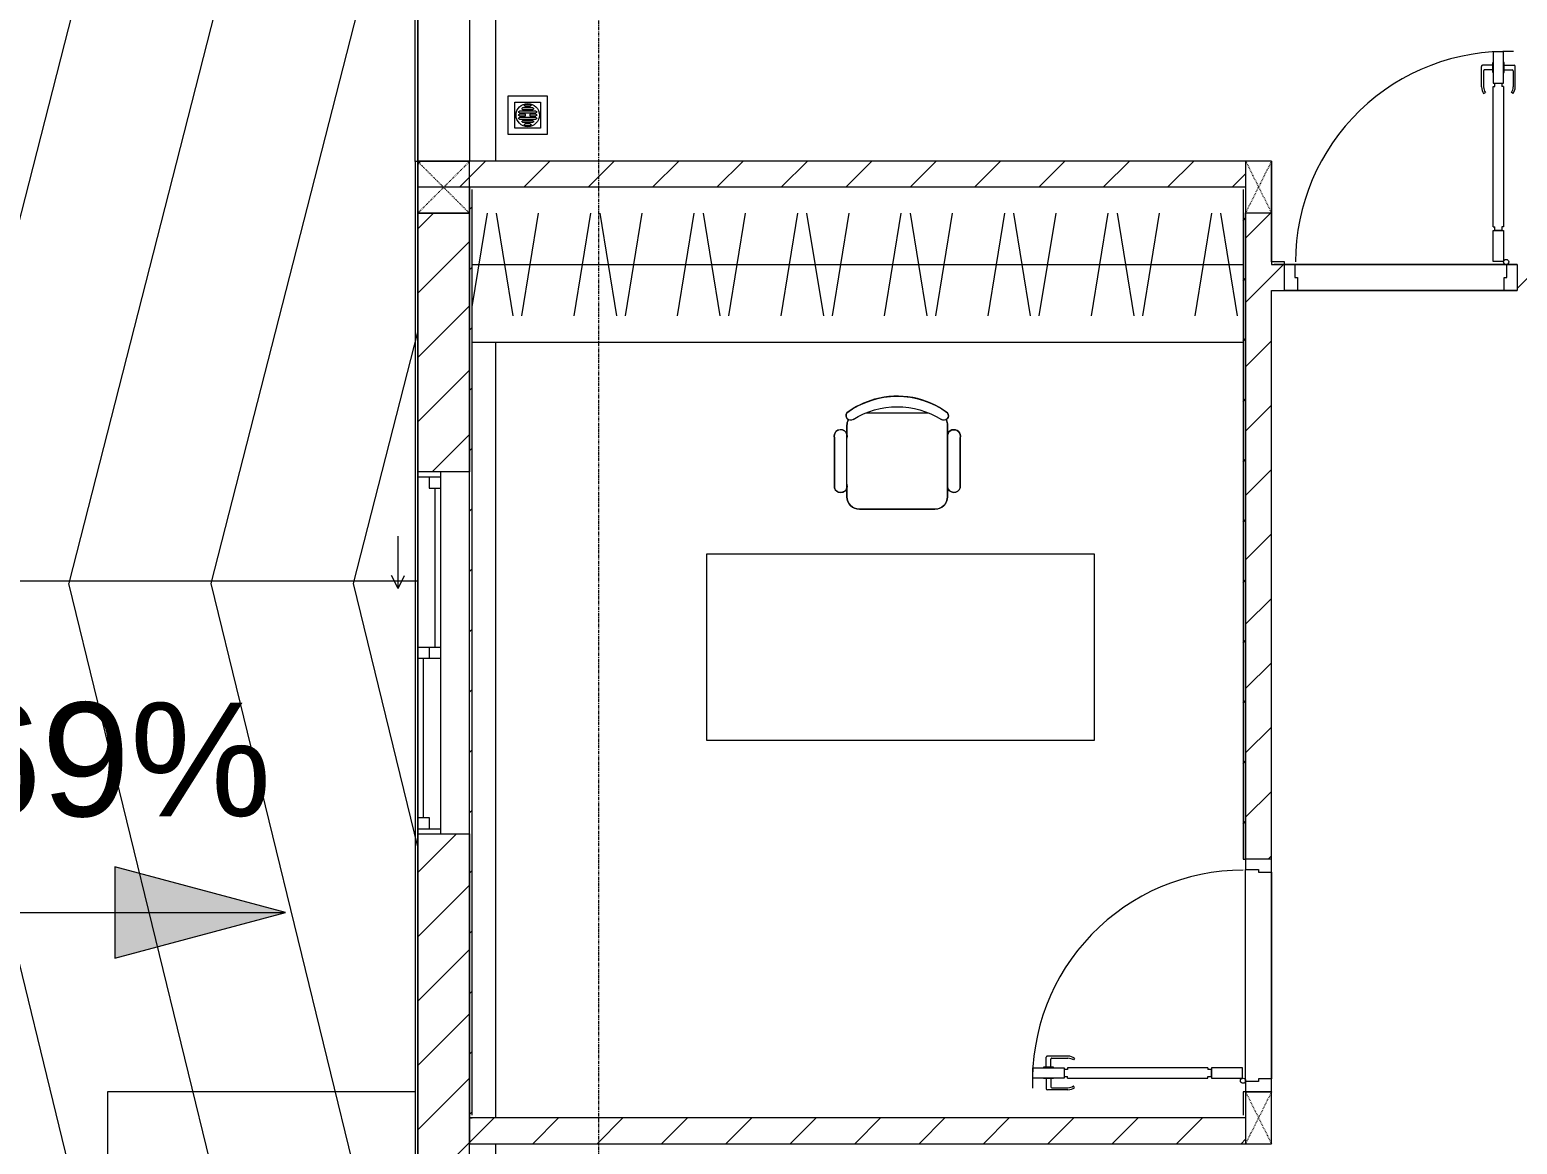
# Model space of a CAD drawing. Header units: millimetres. Extents: x 5357 to 201988, y -16345 to 109895.
# Drawn here: x 105953 to 111703, y 64835 to 69145 of the extents above; entities that cross this region are included whole.
import ezdxf

# ---------------------------------------------------------------- set-up
doc = ezdxf.new("R2010")
doc.units = ezdxf.units.MM
doc.linetypes.add('Dash', pattern=[6, 3, -3])
doc.linetypes.add('Grid Line', pattern=[22.225, 12.7, -3.175, 3.175, -3.175])
for name, color, linetype, lineweight in [('0-1', 7, 'Continuous', 5), ('A-CLNG', 13, 'Continuous', 9), ('A-DETL-GENF-1', 53, 'Continuous', 9), ('A-DETL-THIN', 151, 'Continuous', 9), ('A-DOOR-1', 53, 'Continuous', 9), ('A-FLOR-1', 10, 'Continuous', 9), ('A-FLOR-2', 53, 'Continuous', 9), ('A-GLAZ', 151, 'Continuous', 9), ('A-WALL', 113, 'Continuous', 9), ('A-WALL-1', 9, 'Continuous', 18), ('A-WALL-2', 53, 'Continuous', 9), ('A-WALL-4', 113, 'Continuous', 18), ('A-WALL-PATT-1', 10, 'Continuous', 9), ('A-WALL-PATT-2', 53, 'Continuous', 9), ('A-WALL-PATT-3', 111, 'Continuous', 9), ('G-ANNO-DIMS', 111, 'Continuous', 9), ('G-IMPT', 8, 'Continuous', 9), ('I-FURN', 30, 'Continuous', 9), ('I-FURN-1', 53, 'Continuous', 9), ('I-WALL-1', 9, 'Continuous', 18), ('M-EQPM', 50, 'Continuous', 9), ('S-COLS', 52, 'Continuous', 9), ('S-COLS-2', 9, 'Continuous', 18), ('S-COLS-4', 53, 'Continuous', 9), ('S-COLS-5', 52, 'Continuous', 18), ('S-COLS-6', 52, 'Dash', 9), ('S-COLS-HDLN', 52, 'Dash', 9), ('S-COLS-HDLN-1', 53, 'Dash', 9), ('S-GRID-1', 1, 'Grid Line', 9)]:
    doc.layers.add(name, color=color, linetype=linetype, lineweight=lineweight)
doc.styles.add('Arial_6', font='arial_0.ttf', dxfattribs={"height": 440})
pattern_1 = [(45, (0, 0), (-124.4508, 124.4508), [])]
pattern_2 = [(45, (0, 0), (-116.67262, 116.67262), [])]

# ---------------------------------------------------------------- blocks, each defined once
blk = doc.blocks.new('NCV_TKTC_KET CAU_rvt-1-TKCS_MB SÂN ĐƯỜNG NỘI BỘ')
at = {"layer": 'A-FLOR-1'}
for p, q in [((110752.6, 68634.9), (110752.6, 68436.9)), ((110752.6, 68436.9), (110752.6, 68634.9)), ((110752.6, 68634.9), (110752.6, 68436.9)), ((107452.5, 64271.9), (107452.5, 68435.3)), ((110752.6, 68436.9), (110752.6, 68247)), ((110752.6, 68247), (110752.6, 68436.9)), ((110752.6, 68436.9), (110752.6, 68247)), ((110802.6, 68236.9), (110842.6, 68236.9)), ((110842.6, 68236.9), (110802.6, 68236.9)), ((110802.6, 68236.9), (110842.6, 68236.9)), ((110842.6, 68236.9), (111662.6, 68236.9)), ((111662.6, 68236.9), (110842.6, 68236.9)), ((110842.6, 68236.9), (111662.6, 68236.9)), ((111662.6, 68236.9), (111702.6, 68236.9)), ((111702.6, 68236.9), (111662.6, 68236.9)), ((111662.6, 68236.9), (111702.6, 68236.9))]:
    blk.add_line(p, q, dxfattribs=at)
blk = doc.blocks.new('DOOR_CW_01 CANH MO-PANEL KINH - DIW_01-900x2200-CỬA GỖ VÂN LAMINATE-553393-TKCS_MB SÂN ĐƯỜNG NỘI BỘ')
at = {"layer": 'A-DETL-GENF-1'}
for p, q in [((-397, 872), (-357, 872)), ((-397, 752), (-397, 872)), ((-357, 872), (-357, 752)), ((-442, 737), (-442, 816.5)), ((-399, 820.5), (-438, 820.5)), ((-399, 831.8), (-397, 831.8)), ((-399, 792.2), (-399, 831.8)), ((-397, 792.2), (-397, 831.8)), ((-357, 792.2), (-357, 831.8)), ((-355, 831.8), (-357, 831.8)), ((-355, 792.2), (-355, 831.8)), ((-355, 820.5), (-316, 820.5)), ((-312, 737), (-312, 816.5)), ((-434, 799.5), (-434, 737)), ((-399, 803.5), (-430, 803.5)), ((-397, 792.2), (-399, 792.2)), ((-357, 752), (-397, 752)), ((-363, 752), (-391, 752)), ((-391, 752), (-391, 738)), ((-363, 738), (-363, 752)), ((-357, 792.2), (-355, 792.2)), ((-355, 803.5), (-324, 803.5)), ((-320, 799.5), (-320, 737)), ((-433.9, 711.2), (-427.3, 715.8)), ((-397, 738), (-391, 738)), ((-397, 738), (-397, 196)), ((-357, 738), (-363, 738)), ((-357, 196), (-357, 738)), ((-320.1, 711.2), (-326.7, 715.8)), ((-397, 196), (-391, 196)), ((-357, 182), (-397, 182)), ((-397, 182), (-397, 62)), ((-391, 196), (-391, 182)), ((-391, 182), (-363, 182)), ((-357, 196), (-363, 196)), ((-363, 182), (-363, 196)), ((-357, 62), (-357, 182)), ((-397, 62), (-357, 62))]:
    blk.add_line(p, q, dxfattribs=at)
blk.add_circle((-407, 60), 10, dxfattribs=at)
for centre, radius, start, end in [((-407, 60), 814, 360, 92), ((-438, 816.5), 4, 90, 180), ((-316, 816.5), 4, 0, 90), ((-430, 799.5), 4, 90, 180), ((-324, 799.5), 4, 360, 90), ((-397, 737), 45, 180, 215), ((-397, 737), 37, 180, 215), ((-357, 737), 37, 325, 0), ((-357, 737), 45, 325, 0)]:
    blk.add_arc(centre, radius, start, end, dxfattribs=at)
at = {"layer": 'A-DOOR-1'}
for p, q in [((-410, 50), (-450, 50)), ((-450, 50), (-450, -50)), ((-410, 0), (-410, 50)), ((-400, 0), (-410, 0)), ((-407, 50), (-382, 50)), ((-400, -50), (-400, 0)), ((410, 0), (400, 0)), ((400, 0), (400, -50)), ((450, 50), (410, 50)), ((410, 50), (410, 0)), ((450, -50), (450, 50)), ((-450, -50), (-400, -50)), ((400, -50), (450, -50))]:
    blk.add_line(p, q, dxfattribs=at)
blk = doc.blocks.new('TU DO LV A - TU DO LV A-348230-TKCS_MB SÂN ĐƯỜNG NỘI BỘ')
at = {"layer": 'I-FURN'}
for p, q in [((0, 600), (0, 590)), ((10, 136.3), (68.9, 499)), ((169, 101), (104.4, 499)), ((202.5, 101), (267.1, 499)), ((404.3, 101), (468.9, 499)), ((569, 101), (504.4, 499)), ((602.5, 101), (667.1, 499)), ((804.3, 101), (868.9, 499)), ((969, 101), (904.4, 499)), ((1002.5, 101), (1067.1, 499)), ((1204.3, 101), (1268.9, 499)), ((1369, 101), (1304.4, 499)), ((1402.5, 101), (1467.1, 499)), ((1604.3, 101), (1668.9, 499)), ((1769, 101), (1704.4, 499)), ((1802.5, 101), (1867.1, 499)), ((2004.3, 101), (2068.9, 499)), ((2169, 101), (2104.4, 499)), ((2202.5, 101), (2267.1, 499)), ((2404.3, 101), (2468.9, 499)), ((2569, 101), (2504.4, 499)), ((2602.5, 101), (2667.1, 499)), ((2804.3, 101), (2868.9, 499)), ((2969, 101), (2904.4, 499)), ((10, 300), (2990, 300)), ((10, 0), (2990, 0))]:
    blk.add_line(p, q, dxfattribs=at)
at = {"layer": 'I-FURN-1'}
for p, q in [((0, 600), (0, 590)), ((10, 0), (2990, 0))]:
    blk.add_line(p, q, dxfattribs=at)
blk = doc.blocks.new('BAN LV A - BAN LV A_dwg_ban hoc2-348006-TKCS_MB SÂN ĐƯỜNG NỘI BỘ')
at = {"layer": 'I-FURN'}
for p, q in [((145.8, 437.4), (-145.8, 437.4)), ((-243, 354.4), (-243, 162)), ((-194.4, 388.8), (-194.4, 113.4)), ((194.4, 113.4), (194.4, 388.8)), ((194.4, 351.4), (194.4, 150.8)), ((243.7, 162), (243.7, 354.4)), ((-120.5, 64.8), (120.5, 64.8))]:
    blk.add_line(p, q, dxfattribs=at)
at = {"layer": 'I-FURN', "flags": 128}
blk.add_lwpolyline([(-737.8, 610.5), (-737.8, 1330.5), (-154.9, 1330.5), (762.2, 1330.5), (762.2, 610.5)], close=True, dxfattribs=at)
at = {"layer": 'I-FURN'}
for centre, radius, start, end in [((-145.8, 388.8), 48.6, 90, 180), ((145.8, 388.8), 48.6, 360, 90), ((-218.7, 347.3), 25.3, 343.7398, 163.7398), ((219.4, 347.3), 25.3, 16.2602, 170.70537), ((-218.7, 154.9), 25.3, 163.7398, 16.2602), ((219.4, 154.9), 25.3, 189.29463, 16.2602), ((-180.2, 75.4), 17.8, 57.97259, 216.69006), ((-145.8, 113.4), 48.6, 180, 207.58444), ((0, 324), 324, 233.1301, 306.8699), ((0, 359.3), 318.2, 237.57575, 302.42425), ((180.2, 75.4), 17.8, 323.30994, 122.02741), ((145.8, 113.4), 48.6, 332.41556, 0)]:
    blk.add_arc(centre, radius, start, end, dxfattribs=at)
blk = doc.blocks.new('BAN LV A - BAN LV A_dwg-348005-TKCS_MB SÂN ĐƯỜNG NỘI BỘ')
at = {"extrusion": (0, 0, -1), "zscale": -1, "rotation": 180}
blk.add_blockref('BAN LV A - BAN LV A_dwg_ban hoc2-348006-TKCS_MB SÂN ĐƯỜNG NỘI BỘ', (-729, 1383.7), dxfattribs=at)
blk = doc.blocks.new('BAN LV A - BAN LV A-V118-TKCS_MB SÂN ĐƯỜNG NỘI BỘ')
at = {"layer": 'I-FURN-1'}
for p, q in [((534.6, 1270.3), (534.6, 1235.9)), ((923.4, 1232.9), (923.4, 1270.3)), ((486, 1221.7), (486, 1029.3)), ((972.7, 1029.3), (972.7, 1221.7)), ((534.6, 1029.3), (534.6, 994.9)), ((923.4, 994.9), (923.4, 1032.3)), ((583.2, 946.3), (874.8, 946.3)), ((1491.2, 773.2), (-8.8, 773.2)), ((-8.8, 773.2), (-8.8, 53.2)), ((1491.2, 53.2), (1491.2, 773.2)), ((-8.8, 53.2), (1491.2, 53.2))]:
    blk.add_line(p, q, dxfattribs=at)
for centre, radius, start, end in [((729, 1059.7), 324, 53.1301, 105.6012), ((729, 1059.7), 324, 105.80138, 126.8699), ((548.9, 1308.3), 17.8, 143.30994, 240.59603), ((583.2, 1270.3), 48.6, 152.41556, 180), ((909.2, 1308.3), 17.8, 299.40397, 36.69006), ((874.8, 1270.3), 48.6, 360, 27.58444), ((510.3, 1228.8), 25.3, 33.8353, 196.2602), ((510.3, 1228.8), 25.3, 16.2602, 31.2602), ((948.4, 1228.8), 25.3, 343.7398, 170.70537), ((510.3, 1036.4), 25.3, 196.2602, 343.7398), ((583.2, 994.9), 48.6, 180, 270), ((874.8, 994.9), 48.6, 270, 360), ((948.4, 1036.4), 25.3, 189.29463, 343.7398)]:
    blk.add_arc(centre, radius, start, end, dxfattribs=at)
blk.add_blockref('BAN LV A - BAN LV A_dwg-348005-TKCS_MB SÂN ĐƯỜNG NỘI BỘ', (0, 0))
blk = doc.blocks.new('G1_SOF - BO TRU - 100x200-V106-TKCS_MB SÂN ĐƯỜNG NỘI BỘ')
at = {"layer": 'S-COLS-2'}
for p, q in [((50, 100), (-50, 100)), ((-50, 100), (-50, -100)), ((50, -100), (50, 100)), ((-50, -100), (50, -100))]:
    blk.add_line(p, q, dxfattribs=at)
at = {"layer": 'S-COLS-HDLN-1'}
for p, q in [((50, 100), (-50, -100)), ((-50, 100), (50, -100))]:
    blk.add_line(p, q, dxfattribs=at)
blk = doc.blocks.new('DOOR_CW_01 CANH MO-PANEL KINH - DIG_01-900x2200-CỬA NHÔM KÍNH-400860-TKCS_MB SÂN ĐƯỜNG NỘI BỘ')
at = {"layer": 'A-DETL-GENF-1'}
for p, q in [((-397, -182), (-397, -62)), ((-397, -62), (-357, -62)), ((-357, -62), (-357, -182)), ((-357, -182), (-397, -182)), ((-397, -196), (-391, -196)), ((-397, -738), (-397, -196)), ((-391, -196), (-391, -182)), ((-391, -182), (-363, -182)), ((-363, -182), (-363, -196)), ((-357, -196), (-363, -196)), ((-357, -196), (-357, -738)), ((-442, -737), (-442, -816.5)), ((-434, -799.5), (-434, -737)), ((-433.9, -711.2), (-427.3, -715.8)), ((-397, -738), (-391, -738)), ((-391, -752), (-391, -738)), ((-357, -738), (-363, -738)), ((-363, -738), (-363, -752)), ((-320.1, -711.2), (-326.7, -715.8)), ((-320, -799.5), (-320, -737)), ((-312, -737), (-312, -816.5)), ((-399, -803.5), (-430, -803.5)), ((-399, -792.2), (-399, -831.8)), ((-397, -792.2), (-399, -792.2)), ((-357, -752), (-397, -752)), ((-397, -752), (-397, -872)), ((-397, -792.2), (-397, -831.8)), ((-363, -752), (-391, -752)), ((-357, -872), (-357, -752)), ((-357, -792.2), (-357, -831.8)), ((-357, -792.2), (-355, -792.2)), ((-355, -792.2), (-355, -831.8)), ((-355, -803.5), (-324, -803.5)), ((-399, -820.5), (-438, -820.5)), ((-399, -831.8), (-397, -831.8)), ((-355, -831.8), (-357, -831.8)), ((-355, -820.5), (-316, -820.5)), ((-397, -872), (-357, -872))]:
    blk.add_line(p, q, dxfattribs=at)
blk.add_circle((-407, -60), 10, dxfattribs=at)
for centre, radius, start, end in [((-407, -60), 814, 268, 0), ((-397, -737), 45, 145, 180), ((-397, -737), 37, 145, 180), ((-357, -737), 37, 0, 35), ((-357, -737), 45, 360, 35), ((-430, -799.5), 4, 180, 270), ((-324, -799.5), 4, 270, 0), ((-438, -816.5), 4, 180, 270), ((-316, -816.5), 4, 270, 0)]:
    blk.add_arc(centre, radius, start, end, dxfattribs=at)
at = {"layer": 'A-DOOR-1'}
for p, q in [((-450, -50), (-450, 50)), ((-450, 50), (-400, 50)), ((-400, 50), (-400, 0)), ((400, 0), (400, 50)), ((400, 50), (450, 50)), ((450, 50), (450, -50)), ((-410, -50), (-450, -50)), ((-410, 0), (-410, -50)), ((-400, 0), (-410, 0)), ((-407, -50), (-382, -50)), ((410, 0), (400, 0)), ((410, -50), (410, 0)), ((450, -50), (410, -50))]:
    blk.add_line(p, q, dxfattribs=at)
blk = doc.blocks.new('NCV_TKTC_TANG 1_rvt-1-TKCS_MB SÂN ĐƯỜNG NỘI BỘ')
at = {"layer": 'A-WALL-PATT-1'}
h = blk.add_hatch(dxfattribs=at)
h.set_pattern_fill('FP_1', color=256, style=0, pattern_type=2)
h.set_pattern_definition(pattern_1)
h.paths.add_polyline_path([(108244.1, 68536.9), (110652.6, 68536.9), (110652.6, 68636.9), (107452.6, 68634.9), (107452.6, 68536.9), (107752.6, 68536.9)])
h = blk.add_hatch(dxfattribs=at)
h.set_pattern_fill('FP_1', color=256, style=0, pattern_type=2)
h.set_pattern_definition(pattern_1)
h.paths.add_polyline_path([(110752.6, 64936.9), (110752.5, 65037.4), (110752.5, 65036.9), (110752.5, 64936.9)])
h.paths.add_polyline_path([(110702.6, 65937.4), (110752.6, 65937.4), (110752.6, 68436.9), (110652.6, 68436.9), (110652.6, 65937.4), (110665, 65937.4)])
h = blk.add_hatch(dxfattribs=at)
h.set_pattern_fill('FP_1', color=256, style=0, pattern_type=2)
h.set_pattern_definition(pattern_1)
h.paths.add_polyline_path([(111752.5, 68136.9), (111752.6, 68137), (111752.2, 68236.9), (111702.6, 68236.9), (111702.6, 68136.9), (111752.2, 68136.9)])
h.paths.add_polyline_path([(110753, 68136.9), (110802.6, 68136.9), (110802.6, 68236.9), (110752.6, 68236.9), (110752.6, 68136.9)])
h = blk.add_hatch(dxfattribs=at)
h.set_pattern_fill('FP_1', color=256, style=0, pattern_type=2)
h.set_pattern_definition(pattern_1)
h.paths.add_polyline_path([(107752.6, 64836.9), (110652.5, 64836.9), (110652.5, 64936.9), (107652.6, 64936.9), (107652.6, 64836.9)])
h.paths.add_polyline_path([(110752.5, 64836.9), (110752.6, 64836.9), (110752.5, 64837)])
at = {"layer": 'A-WALL-PATT-2'}
h = blk.add_hatch(dxfattribs=at)
h.set_pattern_fill('FP_2', color=256, style=0, pattern_type=2)
h.set_pattern_definition(pattern_2)
h.paths.add_polyline_path([(107652.6, 64936.9), (107662.6, 64936.9), (107662.6, 68526.9), (107652.6, 68526.9), (107652.6, 65892.1)])
h = blk.add_hatch(dxfattribs=at)
h.set_pattern_fill('FP_2', color=256, style=0, pattern_type=2)
h.set_pattern_definition(pattern_2)
h.paths.add_polyline_path([(110642.6, 64946.9), (110652.5, 64946.9), (110652.5, 65037.4), (110642.6, 65037.4), (110642.6, 64998.7)])
h.paths.add_polyline_path([(110642.6, 65937.4), (110652.6, 65937.4), (110652.6, 68526.9), (110642.6, 68525.9), (110642.6, 66275.1)])
at = {"layer": 'A-FLOR-1'}
for p, q in [((110752.6, 65937.4), (110752.6, 68136.9)), ((110752.6, 68136.9), (110802.6, 68136.9)), ((110802.6, 68136.9), (110852.6, 68136.9)), ((110852.6, 68136.9), (111652.6, 68136.9)), ((111652.6, 68136.9), (111702.6, 68136.9)), ((110752.6, 65887.4), (110752.6, 65937.4)), ((110752.6, 65087.4), (110752.6, 65887.4)), ((110752.6, 65037.4), (110752.6, 65087.4)), ((110752.6, 64836.9), (110752.6, 65037.4)), ((107652.6, 64826.9), (107652.6, 64836.9)), ((107652.6, 64836.9), (110652.5, 64836.9)), ((110652.5, 64836.9), (110752.5, 64836.9))]:
    blk.add_line(p, q, dxfattribs=at)
at = {"layer": 'A-FLOR-2'}
for p, q in [((111652.6, 68136.9), (110852.6, 68136.9)), ((110752.6, 65887.4), (110752.6, 65087.4))]:
    blk.add_line(p, q, dxfattribs=at)
at = {"layer": 'A-WALL-1'}
for p, q in [((110652.6, 68636.9), (107452.6, 68636.9)), ((107452.6, 68636.9), (107452.6, 68536.9)), ((107452.6, 68536.9), (110652.6, 68536.9)), ((110802.6, 68236.9), (110762.6, 68236.9)), ((110652.5, 64936.9), (107652.6, 64936.9)), ((107652.6, 64936.9), (107652.6, 64836.9)), ((110752.6, 64836.9), (110752.6, 64936.9)), ((107652.6, 64836.9), (110652.5, 64836.9))]:
    blk.add_line(p, q, dxfattribs=at)
at = {"layer": 'A-WALL-2'}
for p, q in [((107452.6, 68636.9), (107452.6, 69761.9)), ((107652.6, 69751.9), (107652.6, 68636.9)), ((110652.6, 68436.9), (110652.6, 65937.4)), ((110652.6, 65937.4), (110652.6, 68436.9)), ((110752.6, 68247), (110752.6, 68436.9)), ((110752.6, 68247), (110752.6, 68237)), ((110842.6, 68236.9), (111662.6, 68236.9)), ((110752.6, 68136.9), (110802.6, 68136.9)), ((110752.6, 65937.4), (110752.6, 68127)), ((111652.6, 68136.9), (110852.6, 68136.9)), ((110652.6, 65077.4), (110652.6, 65897.4)), ((110752.6, 65887.4), (110752.6, 65087.4)), ((110752.6, 64936.9), (110752.6, 65037.4))]:
    blk.add_line(p, q, dxfattribs=at)
at = {"layer": 'I-WALL-1'}
for p, q in [((107652.6, 68526.9), (107652.6, 67435.3)), ((107662.6, 64946.9), (107662.6, 68526.9)), ((110642.6, 68526.9), (110642.6, 65937.4)), ((110802.6, 68247), (110752.6, 68247)), ((110752.6, 68237), (110802.6, 68237)), ((110802.6, 68237), (110802.6, 68247)), ((107652.6, 66035.3), (107652.6, 64936.9)), ((110642.6, 65937.4), (110652.6, 65937.4)), ((110652.6, 65037.4), (110642.6, 65037.4)), ((110642.6, 65037.4), (110642.6, 64946.9)), ((107652.6, 64936.9), (107662.6, 64936.9))]:
    blk.add_line(p, q, dxfattribs=at)
at = {"layer": 'A-DOOR-1'}
for name, p, rotation in [('DOOR_CW_01 CANH MO-PANEL KINH - DIG_01-900x2200-CỬA NHÔM KÍNH-400860-TKCS_MB SÂN ĐƯỜNG NỘI BỘ', (111252.6, 68186.9), 180), ('DOOR_CW_01 CANH MO-PANEL KINH - DIW_01-900x2200-CỬA GỖ VÂN LAMINATE-553393-TKCS_MB SÂN ĐƯỜNG NỘI BỘ', (110702.6, 65487.4), 89.99999999999882)]:
    blk.add_blockref(name, p, dxfattribs=dict(at, rotation=rotation))
at = {"layer": 'I-FURN-1'}
for name, p in [('TU DO LV A - TU DO LV A-348230-TKCS_MB SÂN ĐƯỜNG NỘI BỘ', (107652.6, 67936.9)), ('BAN LV A - BAN LV A-V118-TKCS_MB SÂN ĐƯỜNG NỘI BỘ', (108576.8, 66344.2))]:
    blk.add_blockref(name, p, dxfattribs=at)
at = {"layer": 'S-COLS-4'}
for p in [(110702.6, 68536.9), (110702.5, 64936.9)]:
    blk.add_blockref('G1_SOF - BO TRU - 100x200-V106-TKCS_MB SÂN ĐƯỜNG NỘI BỘ', p, dxfattribs=at)
blk = doc.blocks.new('1_FAMILY RVT - W01-WxH 1400x1400xmm-389822-TKCS_MB SÂN ĐƯỜNG NỘI BỘ')
at = {"layer": 'A-GLAZ'}
for p, q in [((248.4, 172.39), (299.2, 197.79)), ((248.4, 172.39), (299.2, 146.99)), ((248.4, 172.39), (451.6, 172.39)), ((-700, 96.19), (-700, -103.81)), ((700, 96.19), (-700, 96.19)), ((-700, 96.19), (-636.5, 96.19)), ((-680.95, 96.19), (-680.95, 7.29)), ((-636.5, 96.19), (-22.225, 96.19)), ((-636.5, 96.19), (-636.5, 51.74)), ((-636.5, 73.965), (-22.225, 73.965)), ((-22.225, 7.29), (-22.225, 96.19)), ((-22.225, 96.19), (22.225, 96.19)), ((22.225, 96.19), (680.95, 96.19)), ((22.225, 96.19), (22.225, 7.29)), ((680.95, 96.19), (700, 96.19)), ((680.95, 96.19), (680.95, 7.29)), ((700, -103.81), (700, 96.19)), ((-700, 7.29), (-680.95, 7.29)), ((-636.5, 51.74), (-680.95, 51.74)), ((-680.95, 7.29), (-22.225, 7.29)), ((22.225, 51.74), (-22.225, 51.74)), ((-22.225, 7.29), (22.225, 7.29)), ((22.225, 29.515), (636.5, 29.515)), ((22.225, 7.29), (636.5, 7.29)), ((636.5, 51.74), (636.5, 7.29)), ((680.95, 51.74), (636.5, 51.74)), ((636.5, 7.29), (700, 7.29)), ((-700, -103.81), (700, -103.81))]:
    blk.add_line(p, q, dxfattribs=at)
blk = doc.blocks.new('TKTC_XREF_251221_MB TANG 1 - TKTC_XREF_260130_MB TANG 1_dwg_THU NUOC - THU NUOC-444531-TKCS_MB TẦNG 1-4202124-TKCS_MB SÂN ĐƯỜNG NỘI BỘ')
at = {"layer": 'M-EQPM'}
for p, q in [((-23.3, 10.8), (40.9, 10.8)), ((40.9, 4.8), (-23.3, 4.8)), ((-11, 23.3), (28.5, 23.3)), ((28.5, 17.3), (-11, 17.3)), ((-1.1, 35.6), (18.5, 35.6)), ((18.5, 29.6), (-1.1, 29.6)), ((-23.3, -13.6), (40.9, -13.6)), ((40.9, -19.6), (-23.3, -19.6)), ((-11, -26.1), (28.5, -26.1)), ((28.5, -32.1), (-11, -32.1)), ((-1.1, -38.5), (18.5, -38.5)), ((18.5, -44.5), (-1.1, -44.5))]:
    blk.add_line(p, q, dxfattribs=at)
at = {"layer": 'M-EQPM', "flags": 128}
for points in [[(83.7, -79.4), (83.7, 70.6), (-66.3, 70.6), (-66.3, -79.4)], [(58.7, -54.4), (58.7, 45.6), (-41.3, 45.6), (-41.3, -54.4)]]:
    blk.add_lwpolyline(points, close=True, dxfattribs=at)
for points in [[(-23.3, -1.2), (0.7, -1.2), (0.7, -7.2), (-23.3, -7.2)], [(40.9, -7.2), (16.7, -7.2), (16.7, -1.2), (40.9, -1.2)]]:
    blk.add_lwpolyline(points, dxfattribs=at)
at = {"layer": 'M-EQPM'}
for centre, radius, start, end in [((8.7, -4.4), 45, 360, 180), ((8.7, -4.4), 45, 360, 180), ((-23.3, 7.8), 3, 90, 270), ((-11, 20.3), 3, 90, 270), ((-1.1, 32.6), 3, 90, 270), ((18.5, 32.6), 3, 270, 90), ((28.5, 20.3), 3, 270, 90), ((40.9, 7.8), 3, 270, 90), ((8.7, -4.4), 45, 180, 360), ((8.7, -4.4), 45, 180, 360), ((-23.3, -4.2), 3, 90, 270), ((-23.3, -16.6), 3, 90, 270), ((-11, -29.1), 3, 90, 270), ((-1.1, -41.5), 3, 90, 270), ((18.5, -41.5), 3, 270, 90), ((28.5, -29.1), 3, 270, 90), ((40.9, -4.2), 3, 270, 90), ((40.9, -16.6), 3, 270, 90)]:
    blk.add_arc(centre, radius, start, end, dxfattribs=at)
blk = doc.blocks.new('TKTC_XREF_251221_MB TANG 1 - TKTC_XREF_260130_MB TANG 1_dwg-4202109-TKCS_MB SÂN ĐƯỜNG NỘI BỘ')
at = {"layer": 'G-IMPT', "flags": 128}
blk.add_lwpolyline([(-95709.2, -336309.7), (-96899, -336309.7), (-96899, -337078.1)], dxfattribs=at)
at = {"extrusion": (0, 0, -1), "zscale": -1}
blk.add_blockref('TKTC_XREF_251221_MB TANG 1 - TKTC_XREF_260130_MB TANG 1_dwg_THU NUOC - THU NUOC-444531-TKCS_MB TẦNG 1-4202124-TKCS_MB SÂN ĐƯỜNG NỘI BỘ', (95265.6, -332527.3), dxfattribs=at)
blk = doc.blocks.new('TKTC_XREF_251221_MB TANG 1 - TKTC_XREF_251221_MB TANG 1-2038492-TKCS_MB SÂN ĐƯỜNG NỘI BỘ')
blk.add_blockref('TKTC_XREF_251221_MB TANG 1 - TKTC_XREF_260130_MB TANG 1_dwg-4202109-TKCS_MB SÂN ĐƯỜNG NỘI BỘ', (169499.1, 384109.7))
blk = doc.blocks.new('G1_SOF - BO TRU - 200x200-3051103-TKCS_MB SÂN ĐƯỜNG NỘI BỘ')
at = {"layer": 'S-COLS-HDLN'}
for p, q in [((-100, -100), (100, 100)), ((100, -100), (-100, 100))]:
    blk.add_line(p, q, dxfattribs=at)

msp = doc.modelspace()

# ---------------------------------------------------------------- hatches: boundary and pattern name
at = {"layer": 'A-WALL-PATT-3'}
h = msp.add_hatch(dxfattribs=at)
h.set_pattern_fill('FP_1', color=256, style=0, pattern_type=2)
h.set_pattern_definition(pattern_1)
h.paths.add_polyline_path([(107652.6, 64258.6), (107652.6, 66035.3), (107452.6, 66035.3), (107452.6, 64258.6), (107652.5, 64258.6)])
h.paths.add_polyline_path([(107452.6, 67435.3), (107652.6, 67435.3), (107652.6, 68435.3), (107452.6, 68435.3), (107452.6, 67936.9)])
at = {"layer": 'G-ANNO-DIMS'}
msp.add_hatch(color=256, dxfattribs=at).paths.add_polyline_path([(106941.4, 65731.1), (106281.4, 65908), (106281.4, 65554.3)])

# ---------------------------------------------------------------- linework, layer by layer
at = {"layer": 'A-CLNG'}
for p, q in [((107752.6, 69751.9), (107752.6, 68636.9)), ((107752.6, 67936.9), (107752.6, 64936.9)), ((107752.6, 64836.9), (107752.6, 64271.9))]:
    msp.add_line(p, q, dxfattribs=at)
at = {"layer": 'A-DETL-THIN'}
for p, q in [((106257.7, 69761.9), (105552.5, 67003)), ((106807.7, 69761.9), (106103, 67004.8)), ((107357.7, 69761.9), (106652.5, 67003)), ((107452.5, 69761.9), (107452.5, 64261.9)), ((107452.5, 67980.9), (107202.5, 67003)), ((107452.5, 67011.9), (97754.5, 67011.9)), ((105552.5, 67003), (106222.4, 64261.9)), ((106102.5, 67003), (106772.4, 64261.9)), ((106652.5, 67003), (107322.4, 64261.9)), ((107202.5, 67003), (107452.5, 65980.1))]:
    msp.add_line(p, q, dxfattribs=at)
at = {"layer": 'A-WALL'}
for p, q in [((107442.5, 68635.3), (107442.5, 69761.9)), ((107452.5, 69761.9), (107452.5, 68635.3)), ((107452.5, 64268.6), (107452.5, 68435.3)), ((107652.6, 68435.3), (107452.6, 68435.3)), ((107452.6, 68435.3), (107452.6, 67435.3)), ((107452.6, 66035.3), (107452.6, 64268.6))]:
    msp.add_line(p, q, dxfattribs=at)
at = {"layer": 'A-WALL-4'}
for p, q in [((107452.5, 68635.3), (107442.5, 68635.3)), ((107442.5, 68635.3), (107442.5, 64268.6)), ((107452.5, 68435.3), (107452.5, 68635.3)), ((107652.6, 67435.3), (107652.6, 68435.3)), ((107652.6, 64258.6), (107652.6, 66035.3))]:
    msp.add_line(p, q, dxfattribs=at)
at = {"layer": 'G-ANNO-DIMS'}
for p, q in [((106941.4, 65731.1), (106281.4, 65908)), ((106281.4, 65908), (106281.4, 65554.3)), ((104741.4, 65731.1), (106941.4, 65731.1)), ((106281.4, 65554.3), (106941.4, 65731.1))]:
    msp.add_line(p, q, dxfattribs=at)
at = {"layer": 'S-COLS'}
msp.add_line((107452.4, 68435.3), (107652.4, 68435.3), dxfattribs=at)
at = {"layer": 'S-COLS-5'}
for p, q in [((107652.4, 68635.3), (107452.4, 68635.3)), ((107452.4, 68635.3), (107452.4, 68435.3)), ((107652.4, 68435.3), (107652.4, 68635.3))]:
    msp.add_line(p, q, dxfattribs=at)
at = {"layer": 'S-GRID-1'}
msp.add_line((108152.6, 20960.6), (108152.6, 80482.7), dxfattribs=at)

# ---------------------------------------------------------------- block references
at = {"layer": '0-1'}
for name in ['NCV_TKTC_KET CAU_rvt-1-TKCS_MB SÂN ĐƯỜNG NỘI BỘ', 'NCV_TKTC_TANG 1_rvt-1-TKCS_MB SÂN ĐƯỜNG NỘI BỘ']:
    msp.add_blockref(name, (0, 0), dxfattribs=at)
at = {"layer": 'A-GLAZ', "rotation": 90}
msp.add_blockref('1_FAMILY RVT - W01-WxH 1400x1400xmm-389822-TKCS_MB SÂN ĐƯỜNG NỘI BỘ', (107548.8, 66735.3), dxfattribs=at)
at = {"layer": 'M-EQPM'}
msp.add_blockref('TKTC_XREF_251221_MB TANG 1 - TKTC_XREF_251221_MB TANG 1-2038492-TKCS_MB SÂN ĐƯỜNG NỘI BỘ', (33652.6, 17236.9), dxfattribs=at)
at = {"layer": 'S-COLS-6', "rotation": 180}
msp.add_blockref('G1_SOF - BO TRU - 200x200-3051103-TKCS_MB SÂN ĐƯỜNG NỘI BỘ', (107552.4, 68535.3), dxfattribs=at)

# ---------------------------------------------------------------- texts
at = {"layer": 'G-ANNO-DIMS', "insert": (104802.2, 66543.1), "char_height": 440, "width": 2494.063, "attachment_point": 1, "line_spacing_factor": 0.941778, "style": 'Arial_6'}
msp.add_mtext('14.69%', dxfattribs=at)

doc.saveas('drawing.dxf')
